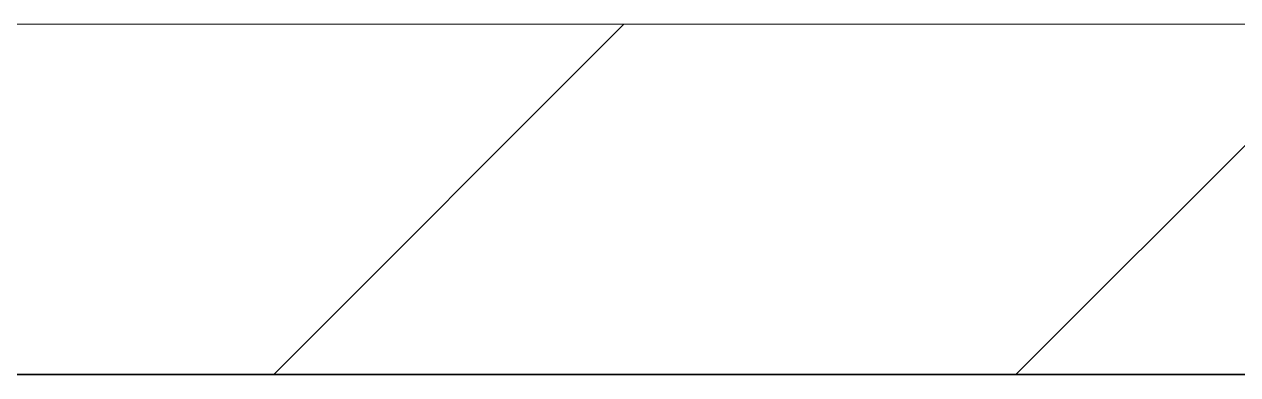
# Model space of a CAD drawing. Header units: millimetres. Extents: x -4000 to 187956, y -58990 to 162485.
# Drawn here: x 2271 to 2965, y 24900 to 25100 of the extents above; entities that cross this region are included whole.
import ezdxf

# ---------------------------------------------------------------- set-up
doc = ezdxf.new("R2010")
doc.units = ezdxf.units.MM
doc.layers.add('A-WALL', color=113, linetype='Continuous', lineweight=13)
doc.layers.add('A-WALL-PATT', color=111, linetype='Continuous', lineweight=13)

# ---------------------------------------------------------------- blocks, each defined once
blk = doc.blocks.new('CMF2_NHAXUONG_A_rvt-1-0_000')
at = {"layer": 'A-WALL-PATT', "lineweight": 9}
h = blk.add_hatch(dxfattribs=at)
h.set_pattern_fill('FP_13', color=250, style=0, pattern_type=2)
h.set_pattern_definition([(45, (0, 0), (-212.132, 212.132), [])])
h.paths.add_polyline_path([(3957.38, 24900.11), (4949.78, 24900.11), (4949.78, 25100.11), (499.79, 25100.11), (499.79, 24900.11), (3390.51, 24900.11)])
at = {"layer": 'A-WALL', "color": 90, "lineweight": 15}
for p, q in [((4949.78, 25100.11), (499.79, 25100.11)), ((499.79, 24900.11), (4949.78, 24900.11)), ((499.79, 24899.75), (3860, 24899.75))]:
    blk.add_line(p, q, dxfattribs=at)
at = {"layer": 'A-WALL', "color": 35, "lineweight": 15}
for p, q in [((4949.78, 25100.11), (499.79, 25100.11)), ((499.79, 24900.11), (4949.78, 24900.11)), ((3860, 24899.75), (499.79, 24899.75))]:
    blk.add_line(p, q, dxfattribs=at)

msp = doc.modelspace()

# ---------------------------------------------------------------- block references
at = {"lineweight": 5}
msp.add_blockref('CMF2_NHAXUONG_A_rvt-1-0_000', (0, 0), dxfattribs=at)

doc.saveas('drawing.dxf')
